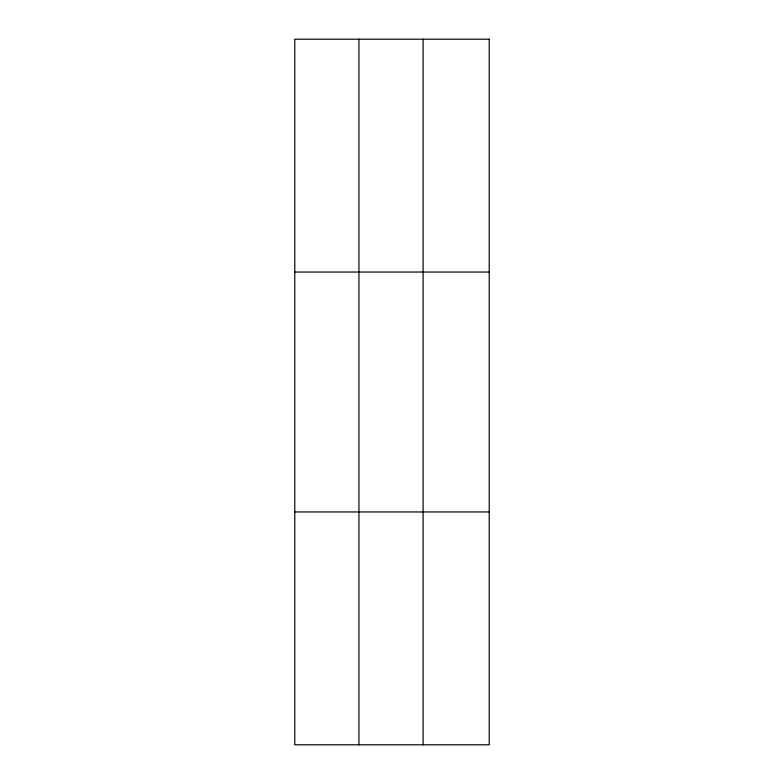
<?xml version="1.0" encoding="UTF-8"?>
<svg xmlns="http://www.w3.org/2000/svg" width="784" height="784" viewBox="0 0 784 784"><rect width="100%" height="100%" fill="white"/><g stroke="black" fill="none" stroke-linecap="round" stroke-linejoin="round"><path stroke-width="1.18" d="M358.945 39.2L358.945 744.8M423.115 39.2L423.115 744.8M294.774 272.048L489.226 272.048M294.774 511.952L489.226 511.952M489.226 39.2L489.226 744.8L294.774 744.8L294.774 39.2L489.226 39.2"/></g></svg>
